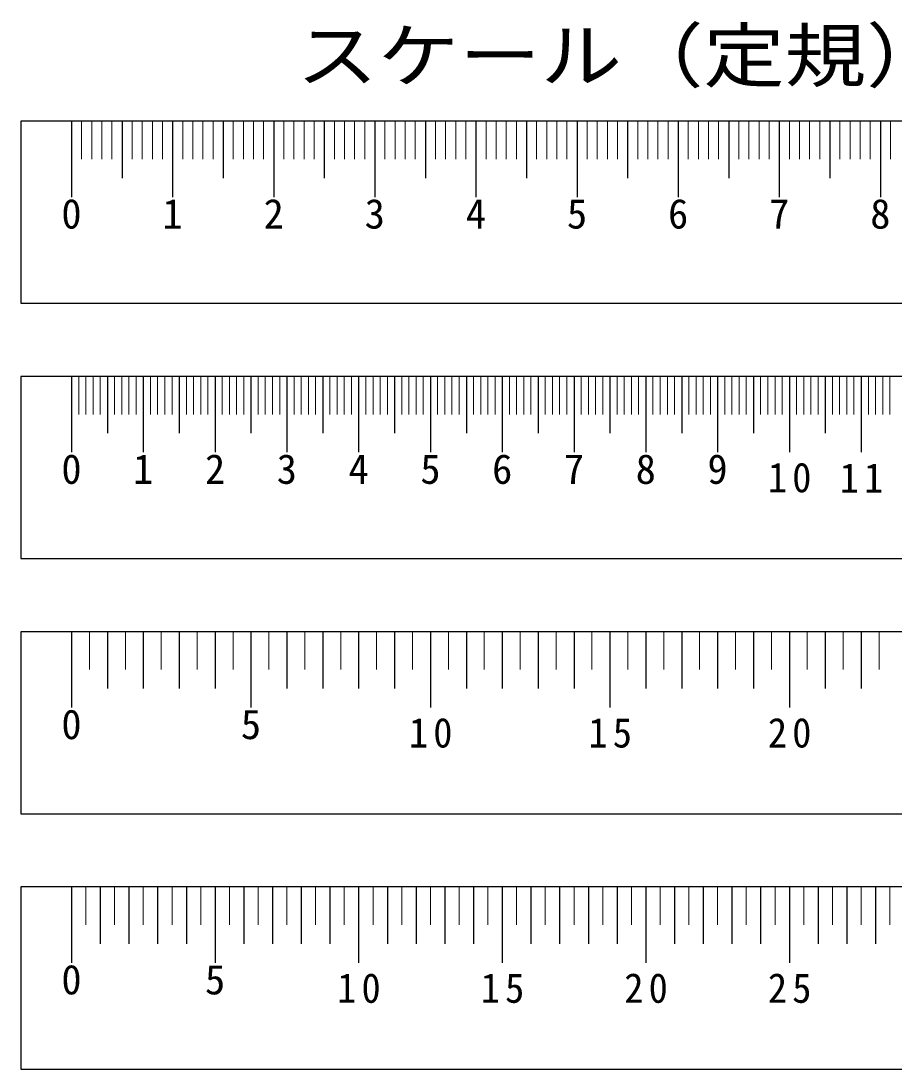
# Model space of a CAD drawing. Units: millimetres on the paper, with parts at other scales. Extents: x -141 to 144, y -102 to 104.
# Drawn here: x -140.7 to -54.3, y 0.2 to 103.8 of the extents above; entities that cross this region are included whole.
import ezdxf
from ezdxf.enums import TextEntityAlignment as Align

# ---------------------------------------------------------------- set-up
doc = ezdxf.new("R2010")
doc.units = ezdxf.units.MM
for name, color, linetype, lineweight in [('0-0', 4, 'Continuous', 13), ('1-0', 4, 'Continuous', 13), ('2-0', 7, 'Continuous', 25), ('3-0', 7, 'Continuous', 25), ('F-0', 7, 'Continuous', 25)]:
    doc.layers.add(name, color=color, linetype=linetype, lineweight=lineweight)
doc.styles.add('ＭＳ 明朝', font='')
doc.styles.get('ＭＳ 明朝').set_extended_font_data('MS Mincho')

msp = doc.modelspace()

# ---------------------------------------------------------------- linework, layer by layer
at = {"layer": '0-0', "color": 7, "lineweight": 25}
for p, q in [((-135.657, 93.899), (-135.657, 86.399)), ((-130.657, 93.899), (-130.657, 88.274)), ((-125.657, 93.899), (-125.657, 86.399)), ((-120.657, 93.899), (-120.657, 88.274)), ((-115.657, 93.899), (-115.657, 86.399)), ((-110.657, 93.899), (-110.657, 88.274)), ((-105.657, 93.899), (-105.657, 86.399)), ((-100.657, 93.899), (-100.657, 88.274)), ((-95.657, 93.899), (-95.657, 86.399)), ((-90.657, 93.899), (-90.657, 88.274)), ((-85.657, 93.899), (-85.657, 86.399)), ((-80.657, 93.899), (-80.657, 88.274)), ((-75.657, 93.899), (-75.657, 86.399)), ((-70.657, 93.899), (-70.657, 88.274)), ((-65.657, 93.899), (-65.657, 86.399)), ((-60.657, 93.899), (-60.657, 88.274)), ((-55.657, 93.899), (-55.657, 86.399))]:
    msp.add_line(p, q, dxfattribs=at)
at = {"layer": '0-0'}
for p, q in [((-134.657, 93.899), (-134.657, 90.149)), ((-133.657, 93.899), (-133.657, 90.149)), ((-132.657, 93.899), (-132.657, 90.149)), ((-131.657, 93.899), (-131.657, 90.149)), ((-129.657, 93.899), (-129.657, 90.149)), ((-128.657, 93.899), (-128.657, 90.149)), ((-127.657, 93.899), (-127.657, 90.149)), ((-126.657, 93.899), (-126.657, 90.149)), ((-124.657, 93.899), (-124.657, 90.149)), ((-123.657, 93.899), (-123.657, 90.149)), ((-122.657, 93.899), (-122.657, 90.149)), ((-121.657, 93.899), (-121.657, 90.149)), ((-119.657, 93.899), (-119.657, 90.149)), ((-118.657, 93.899), (-118.657, 90.149)), ((-117.657, 93.899), (-117.657, 90.149)), ((-116.657, 93.899), (-116.657, 90.149)), ((-114.657, 93.899), (-114.657, 90.149)), ((-113.657, 93.899), (-113.657, 90.149)), ((-112.657, 93.899), (-112.657, 90.149)), ((-111.657, 93.899), (-111.657, 90.149)), ((-109.657, 93.899), (-109.657, 90.149)), ((-108.657, 93.899), (-108.657, 90.149)), ((-107.657, 93.899), (-107.657, 90.149)), ((-106.657, 93.899), (-106.657, 90.149)), ((-104.657, 93.899), (-104.657, 90.149)), ((-103.657, 93.899), (-103.657, 90.149)), ((-102.657, 93.899), (-102.657, 90.149)), ((-101.657, 93.899), (-101.657, 90.149)), ((-99.657, 93.899), (-99.657, 90.149)), ((-98.657, 93.899), (-98.657, 90.149)), ((-97.657, 93.899), (-97.657, 90.149)), ((-96.657, 93.899), (-96.657, 90.149)), ((-94.657, 93.899), (-94.657, 90.149)), ((-93.657, 93.899), (-93.657, 90.149)), ((-92.657, 93.899), (-92.657, 90.149)), ((-91.657, 93.899), (-91.657, 90.149)), ((-89.657, 93.899), (-89.657, 90.149)), ((-88.657, 93.899), (-88.657, 90.149)), ((-87.657, 93.899), (-87.657, 90.149)), ((-86.657, 93.899), (-86.657, 90.149)), ((-84.657, 93.899), (-84.657, 90.149)), ((-83.657, 93.899), (-83.657, 90.149)), ((-82.657, 93.899), (-82.657, 90.149)), ((-81.657, 93.899), (-81.657, 90.149)), ((-79.657, 93.899), (-79.657, 90.149)), ((-78.657, 93.899), (-78.657, 90.149)), ((-77.657, 93.899), (-77.657, 90.149)), ((-76.657, 93.899), (-76.657, 90.149)), ((-74.657, 93.899), (-74.657, 90.149)), ((-73.657, 93.899), (-73.657, 90.149)), ((-72.657, 93.899), (-72.657, 90.149)), ((-71.657, 93.899), (-71.657, 90.149)), ((-69.657, 93.899), (-69.657, 90.149)), ((-68.657, 93.899), (-68.657, 90.149)), ((-67.657, 93.899), (-67.657, 90.149)), ((-66.657, 93.899), (-66.657, 90.149)), ((-64.657, 93.899), (-64.657, 90.149)), ((-63.657, 93.899), (-63.657, 90.149)), ((-62.657, 93.899), (-62.657, 90.149)), ((-61.657, 93.899), (-61.657, 90.149)), ((-59.657, 93.899), (-59.657, 90.149)), ((-58.657, 93.899), (-58.657, 90.149)), ((-57.657, 93.899), (-57.657, 90.149)), ((-56.657, 93.899), (-56.657, 90.149)), ((-54.657, 93.899), (-54.657, 90.149))]:
    msp.add_line(p, q, dxfattribs=at)
at = {"layer": '1-0', "color": 7, "lineweight": 25}
for p, q in [((-135.657, 68.661), (-135.657, 61.161)), ((-132.107, 68.661), (-132.107, 63.036)), ((-128.557, 68.661), (-128.557, 61.161)), ((-125.007, 68.661), (-125.007, 63.036)), ((-121.457, 68.661), (-121.457, 61.161)), ((-117.907, 68.661), (-117.907, 63.036)), ((-114.357, 68.661), (-114.357, 61.161)), ((-110.807, 68.661), (-110.807, 63.036)), ((-107.257, 68.661), (-107.257, 61.161)), ((-103.707, 68.661), (-103.707, 63.036)), ((-100.157, 68.661), (-100.157, 61.161)), ((-96.607, 68.661), (-96.607, 63.036)), ((-93.057, 68.661), (-93.057, 61.161)), ((-89.507, 68.661), (-89.507, 63.036)), ((-85.957, 68.661), (-85.957, 61.161)), ((-82.407, 68.661), (-82.407, 63.036)), ((-78.857, 68.661), (-78.857, 61.161)), ((-75.307, 68.661), (-75.307, 63.036)), ((-71.757, 68.661), (-71.757, 61.161)), ((-68.207, 68.661), (-68.207, 63.036)), ((-64.657, 68.661), (-64.657, 61.161)), ((-61.107, 68.661), (-61.107, 63.036)), ((-57.557, 68.661), (-57.557, 61.161))]:
    msp.add_line(p, q, dxfattribs=at)
at = {"layer": '1-0'}
for p, q in [((-134.947, 68.661), (-134.947, 64.911)), ((-134.237, 68.661), (-134.237, 64.911)), ((-133.527, 68.661), (-133.527, 64.911)), ((-132.817, 68.661), (-132.817, 64.911)), ((-131.397, 68.661), (-131.397, 64.911)), ((-130.687, 68.661), (-130.687, 64.911)), ((-129.977, 68.661), (-129.977, 64.911)), ((-129.267, 68.661), (-129.267, 64.911)), ((-127.847, 68.661), (-127.847, 64.911)), ((-127.137, 68.661), (-127.137, 64.911)), ((-126.427, 68.661), (-126.427, 64.911)), ((-125.717, 68.661), (-125.717, 64.911)), ((-124.297, 68.661), (-124.297, 64.911)), ((-123.587, 68.661), (-123.587, 64.911)), ((-122.877, 68.661), (-122.877, 64.911)), ((-122.167, 68.661), (-122.167, 64.911)), ((-120.747, 68.661), (-120.747, 64.911)), ((-120.037, 68.661), (-120.037, 64.911)), ((-119.327, 68.661), (-119.327, 64.911)), ((-118.617, 68.661), (-118.617, 64.911)), ((-117.197, 68.661), (-117.197, 64.911)), ((-116.487, 68.661), (-116.487, 64.911)), ((-115.777, 68.661), (-115.777, 64.911)), ((-115.067, 68.661), (-115.067, 64.911)), ((-113.647, 68.661), (-113.647, 64.911)), ((-112.937, 68.661), (-112.937, 64.911)), ((-112.227, 68.661), (-112.227, 64.911)), ((-111.517, 68.661), (-111.517, 64.911)), ((-110.097, 68.661), (-110.097, 64.911)), ((-109.387, 68.661), (-109.387, 64.911)), ((-108.677, 68.661), (-108.677, 64.911)), ((-107.967, 68.661), (-107.967, 64.911)), ((-106.547, 68.661), (-106.547, 64.911)), ((-105.837, 68.661), (-105.837, 64.911)), ((-105.127, 68.661), (-105.127, 64.911)), ((-104.417, 68.661), (-104.417, 64.911)), ((-102.997, 68.661), (-102.997, 64.911)), ((-102.287, 68.661), (-102.287, 64.911)), ((-101.577, 68.661), (-101.577, 64.911)), ((-100.867, 68.661), (-100.867, 64.911)), ((-99.447, 68.661), (-99.447, 64.911)), ((-98.737, 68.661), (-98.737, 64.911)), ((-98.027, 68.661), (-98.027, 64.911)), ((-97.317, 68.661), (-97.317, 64.911)), ((-95.897, 68.661), (-95.897, 64.911)), ((-95.187, 68.661), (-95.187, 64.911)), ((-94.477, 68.661), (-94.477, 64.911)), ((-93.767, 68.661), (-93.767, 64.911)), ((-92.347, 68.661), (-92.347, 64.911)), ((-91.637, 68.661), (-91.637, 64.911)), ((-90.927, 68.661), (-90.927, 64.911)), ((-90.217, 68.661), (-90.217, 64.911)), ((-88.797, 68.661), (-88.797, 64.911)), ((-88.087, 68.661), (-88.087, 64.911)), ((-87.377, 68.661), (-87.377, 64.911)), ((-86.667, 68.661), (-86.667, 64.911)), ((-85.247, 68.661), (-85.247, 64.911)), ((-84.537, 68.661), (-84.537, 64.911)), ((-83.827, 68.661), (-83.827, 64.911)), ((-83.117, 68.661), (-83.117, 64.911)), ((-81.697, 68.661), (-81.697, 64.911)), ((-80.987, 68.661), (-80.987, 64.911)), ((-80.277, 68.661), (-80.277, 64.911)), ((-79.567, 68.661), (-79.567, 64.911)), ((-78.147, 68.661), (-78.147, 64.911)), ((-77.437, 68.661), (-77.437, 64.911)), ((-76.727, 68.661), (-76.727, 64.911)), ((-76.017, 68.661), (-76.017, 64.911)), ((-74.597, 68.661), (-74.597, 64.911)), ((-73.887, 68.661), (-73.887, 64.911)), ((-73.177, 68.661), (-73.177, 64.911)), ((-72.467, 68.661), (-72.467, 64.911)), ((-71.047, 68.661), (-71.047, 64.911)), ((-70.337, 68.661), (-70.337, 64.911)), ((-69.627, 68.661), (-69.627, 64.911)), ((-68.917, 68.661), (-68.917, 64.911)), ((-67.497, 68.661), (-67.497, 64.911)), ((-66.787, 68.661), (-66.787, 64.911)), ((-66.077, 68.661), (-66.077, 64.911)), ((-65.367, 68.661), (-65.367, 64.911)), ((-63.947, 68.661), (-63.947, 64.911)), ((-63.237, 68.661), (-63.237, 64.911)), ((-62.527, 68.661), (-62.527, 64.911)), ((-61.817, 68.661), (-61.817, 64.911)), ((-60.397, 68.661), (-60.397, 64.911)), ((-59.687, 68.661), (-59.687, 64.911)), ((-58.977, 68.661), (-58.977, 64.911)), ((-58.267, 68.661), (-58.267, 64.911)), ((-56.847, 68.661), (-56.847, 64.911)), ((-56.137, 68.661), (-56.137, 64.911)), ((-55.427, 68.661), (-55.427, 64.911)), ((-54.717, 68.661), (-54.717, 64.911))]:
    msp.add_line(p, q, dxfattribs=at)
at = {"layer": '2-0'}
for p, q in [((-135.657, 43.423), (-135.657, 35.923)), ((-132.107, 43.423), (-132.107, 37.798)), ((-128.557, 43.423), (-128.557, 37.798)), ((-125.007, 43.423), (-125.007, 37.798)), ((-121.457, 43.423), (-121.457, 37.798)), ((-117.907, 43.423), (-117.907, 35.923)), ((-114.357, 43.423), (-114.357, 37.798)), ((-110.807, 43.423), (-110.807, 37.798)), ((-107.257, 43.423), (-107.257, 37.798)), ((-103.707, 43.423), (-103.707, 37.798)), ((-100.157, 43.423), (-100.157, 35.923)), ((-96.607, 43.423), (-96.607, 37.798)), ((-93.057, 43.423), (-93.057, 37.798)), ((-89.507, 43.423), (-89.507, 37.798)), ((-85.957, 43.423), (-85.957, 37.798)), ((-82.407, 43.423), (-82.407, 35.923)), ((-78.857, 43.423), (-78.857, 37.798)), ((-75.307, 43.423), (-75.307, 37.798)), ((-71.757, 43.423), (-71.757, 37.798)), ((-68.207, 43.423), (-68.207, 37.798)), ((-64.657, 43.423), (-64.657, 35.923)), ((-61.107, 43.423), (-61.107, 37.798)), ((-57.557, 43.423), (-57.557, 37.798))]:
    msp.add_line(p, q, dxfattribs=at)
at = {"layer": '2-0', "color": 4, "lineweight": 13}
for p, q in [((-133.882, 43.423), (-133.882, 39.673)), ((-130.332, 43.423), (-130.332, 39.673)), ((-126.782, 43.423), (-126.782, 39.673)), ((-123.232, 43.423), (-123.232, 39.673)), ((-119.682, 43.423), (-119.682, 39.673)), ((-116.132, 43.423), (-116.132, 39.673)), ((-112.582, 43.423), (-112.582, 39.673)), ((-109.032, 43.423), (-109.032, 39.673)), ((-105.482, 43.423), (-105.482, 39.673)), ((-101.932, 43.423), (-101.932, 39.673)), ((-98.382, 43.423), (-98.382, 39.673)), ((-94.832, 43.423), (-94.832, 39.673)), ((-91.282, 43.423), (-91.282, 39.673)), ((-87.732, 43.423), (-87.732, 39.673)), ((-84.182, 43.423), (-84.182, 39.673)), ((-80.632, 43.423), (-80.632, 39.673)), ((-77.082, 43.423), (-77.082, 39.673)), ((-73.532, 43.423), (-73.532, 39.673)), ((-69.982, 43.423), (-69.982, 39.673)), ((-66.432, 43.423), (-66.432, 39.673)), ((-62.882, 43.423), (-62.882, 39.673)), ((-59.332, 43.423), (-59.332, 39.673)), ((-55.782, 43.423), (-55.782, 39.673))]:
    msp.add_line(p, q, dxfattribs=at)
at = {"layer": '3-0'}
for p, q in [((-135.657, 18.184), (-135.657, 10.684)), ((-132.817, 18.184), (-132.817, 12.559)), ((-129.977, 18.184), (-129.977, 12.559)), ((-127.137, 18.184), (-127.137, 12.559)), ((-124.297, 18.184), (-124.297, 12.559)), ((-121.457, 18.184), (-121.457, 10.684)), ((-118.617, 18.184), (-118.617, 12.559)), ((-115.777, 18.184), (-115.777, 12.559)), ((-112.937, 18.184), (-112.937, 12.559)), ((-110.097, 18.184), (-110.097, 12.559)), ((-107.257, 18.184), (-107.257, 10.684)), ((-104.417, 18.184), (-104.417, 12.559)), ((-101.577, 18.184), (-101.577, 12.559)), ((-98.737, 18.184), (-98.737, 12.559)), ((-95.897, 18.184), (-95.897, 12.559)), ((-93.057, 18.184), (-93.057, 10.684)), ((-90.217, 18.184), (-90.217, 12.559)), ((-87.377, 18.184), (-87.377, 12.559)), ((-84.537, 18.184), (-84.537, 12.559)), ((-81.697, 18.184), (-81.697, 12.559)), ((-78.857, 18.184), (-78.857, 10.684)), ((-76.017, 18.184), (-76.017, 12.559)), ((-73.177, 18.184), (-73.177, 12.559)), ((-70.337, 18.184), (-70.337, 12.559)), ((-67.497, 18.184), (-67.497, 12.559)), ((-64.657, 18.184), (-64.657, 10.684)), ((-61.817, 18.184), (-61.817, 12.559)), ((-58.977, 18.184), (-58.977, 12.559)), ((-56.137, 18.184), (-56.137, 12.559))]:
    msp.add_line(p, q, dxfattribs=at)
at = {"layer": '3-0', "color": 4, "lineweight": 13}
for p, q in [((-134.237, 18.184), (-134.237, 14.434)), ((-131.397, 18.184), (-131.397, 14.434)), ((-128.557, 18.184), (-128.557, 14.434)), ((-125.717, 18.184), (-125.717, 14.434)), ((-122.877, 18.184), (-122.877, 14.434)), ((-120.037, 18.184), (-120.037, 14.434)), ((-117.197, 18.184), (-117.197, 14.434)), ((-114.357, 18.184), (-114.357, 14.434)), ((-111.517, 18.184), (-111.517, 14.434)), ((-108.677, 18.184), (-108.677, 14.434)), ((-105.837, 18.184), (-105.837, 14.434)), ((-102.997, 18.184), (-102.997, 14.434)), ((-100.157, 18.184), (-100.157, 14.434)), ((-97.317, 18.184), (-97.317, 14.434)), ((-94.477, 18.184), (-94.477, 14.434)), ((-91.637, 18.184), (-91.637, 14.434)), ((-88.797, 18.184), (-88.797, 14.434)), ((-85.957, 18.184), (-85.957, 14.434)), ((-83.117, 18.184), (-83.117, 14.434)), ((-80.277, 18.184), (-80.277, 14.434)), ((-77.437, 18.184), (-77.437, 14.434)), ((-74.597, 18.184), (-74.597, 14.434)), ((-71.757, 18.184), (-71.757, 14.434)), ((-68.917, 18.184), (-68.917, 14.434)), ((-66.077, 18.184), (-66.077, 14.434)), ((-63.237, 18.184), (-63.237, 14.434)), ((-60.397, 18.184), (-60.397, 14.434)), ((-57.557, 18.184), (-57.557, 14.434)), ((-54.717, 18.184), (-54.717, 14.434))]:
    msp.add_line(p, q, dxfattribs=at)
at = {"layer": 'F-0'}
for p, q in [((69.343, 93.899), (-140.657, 93.899)), ((69.343, 68.661), (-140.657, 68.661)), ((69.343, 43.423), (-140.657, 43.423)), ((69.343, 18.184), (-140.657, 18.184))]:
    msp.add_line(p, q, dxfattribs=at)
for points in [[(-140.657, 93.899), (-140.657, 75.899), (69.343, 75.899)], [(-140.657, 68.661), (-140.657, 50.661), (69.343, 50.661)], [(-140.657, 43.423), (-140.657, 25.423), (69.343, 25.423)], [(-140.657, 18.184), (-140.657, 0.184), (69.343, 0.184)]]:
    msp.add_lwpolyline(points, dxfattribs=at)

# ---------------------------------------------------------------- texts
at = {"layer": '0-0', "color": 3, "style": 'ＭＳ 明朝'}
for s, p in [('0', (-136.657, 82.399)), ('1', (-126.657, 82.399)), ('2', (-116.657, 82.399)), ('3', (-106.657, 82.399)), ('4', (-96.657, 82.399)), ('5', (-86.657, 82.399)), ('6', (-76.657, 82.399)), ('7', (-66.657, 82.399)), ('8', (-56.657, 82.399))]:
    msp.add_text(s, height=2.933, dxfattribs=at).set_placement(p, align=Align.BOTTOM_LEFT)
at = {"layer": '1-0', "color": 3, "style": 'ＭＳ 明朝'}
for s, p in [('0', (-136.657, 57.161)), ('1', (-129.557, 57.161)), ('2', (-122.457, 57.161)), ('3', (-115.357, 57.161)), ('4', (-108.257, 57.161)), ('5', (-101.157, 57.161)), ('6', (-94.057, 57.161)), ('7', (-86.957, 57.161)), ('8', (-79.857, 57.161)), ('9', (-72.757, 57.161))]:
    msp.add_text(s, height=2.933, dxfattribs=at).set_placement(p, align=Align.BOTTOM_LEFT)
at = {"layer": '1-0', "color": 3, "char_height": 2.933, "attachment_point": 7, "style": 'ＭＳ 明朝'}
for s, insert in [('\\T1.27;\\W0.95;10', (-66.782, 57.161)), ('\\T1.27;\\W0.95;11', (-59.682, 57.161))]:
    msp.add_mtext(s, dxfattribs=dict(at, insert=insert))
at = {"layer": '2-0', "color": 2, "style": 'ＭＳ 明朝', "width": 1.15}
msp.add_text('スケール（定規）', height=5.132, dxfattribs=at).set_placement((-113.408, 96.273), align=Align.BOTTOM_LEFT)
at = {"layer": '2-0', "color": 3, "style": 'ＭＳ 明朝'}
for s, p in [('0', (-136.657, 31.923)), ('5', (-118.907, 31.923))]:
    msp.add_text(s, height=2.933, dxfattribs=at).set_placement(p, align=Align.BOTTOM_LEFT)
at = {"layer": '2-0', "color": 3, "char_height": 2.933, "attachment_point": 7, "style": 'ＭＳ 明朝'}
for s, insert in [('\\T1.27;\\W0.95;10', (-102.282, 31.923)), ('\\T1.27;\\W0.95;15', (-84.532, 31.923)), ('\\T1.27;\\W0.95;20', (-66.782, 31.923))]:
    msp.add_mtext(s, dxfattribs=dict(at, insert=insert))
at = {"layer": '3-0', "color": 3, "style": 'ＭＳ 明朝'}
for s, p in [('0', (-136.657, 6.684)), ('5', (-122.457, 6.684))]:
    msp.add_text(s, height=2.933, dxfattribs=at).set_placement(p, align=Align.BOTTOM_LEFT)
at = {"layer": '3-0', "color": 3, "char_height": 2.933, "attachment_point": 7, "style": 'ＭＳ 明朝'}
for s, insert in [('\\T1.27;\\W0.95;10', (-109.382, 6.684)), ('\\T1.27;\\W0.95;15', (-95.182, 6.684)), ('\\T1.27;\\W0.95;20', (-80.982, 6.684)), ('\\T1.27;\\W0.95;25', (-66.782, 6.684))]:
    msp.add_mtext(s, dxfattribs=dict(at, insert=insert))

doc.saveas('drawing.dxf')
